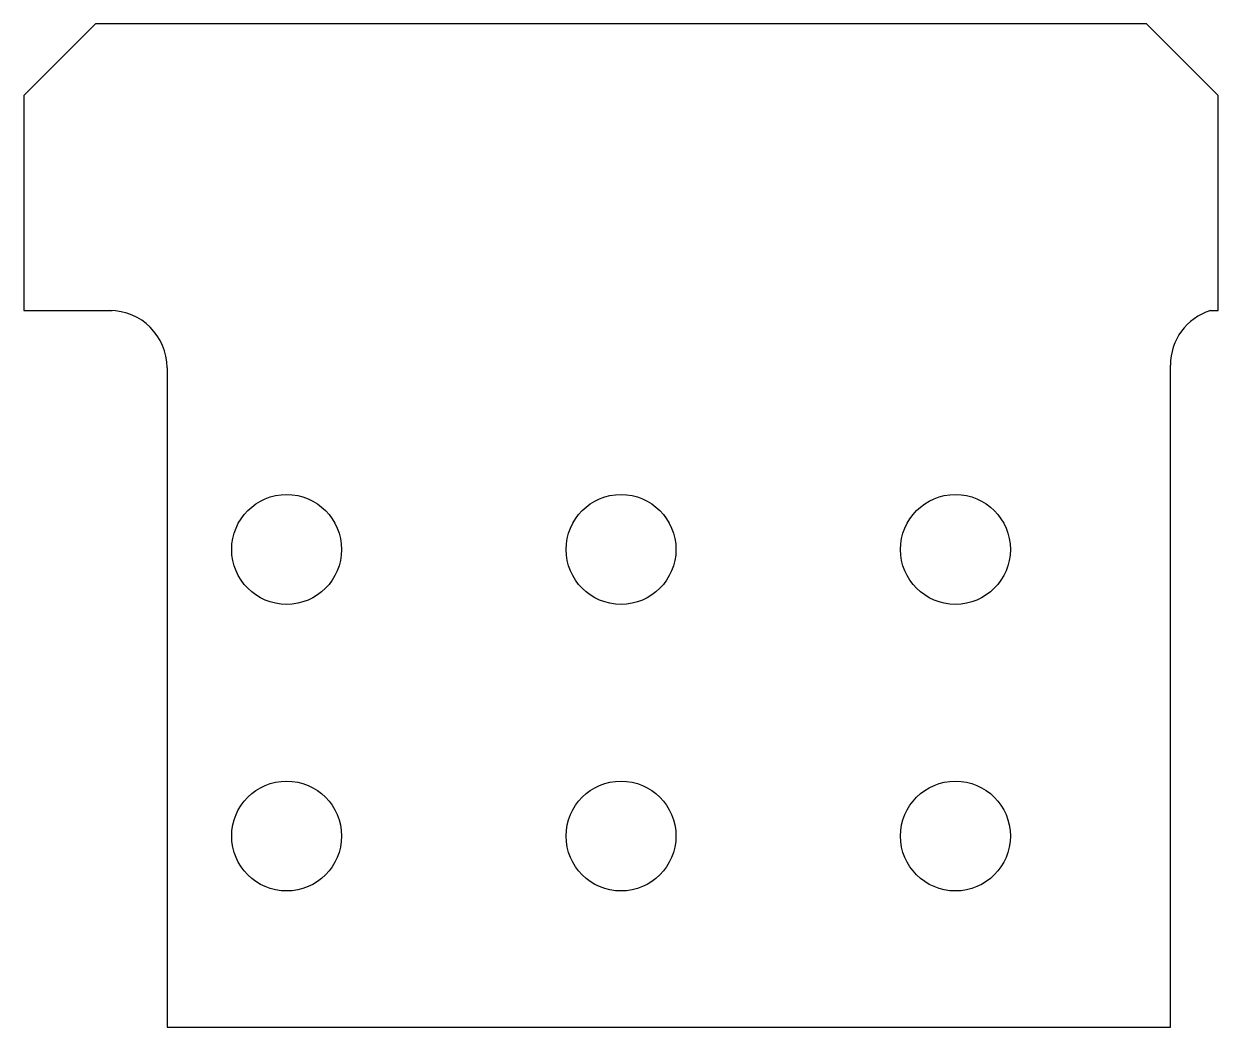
# Model space of a CAD drawing. Header units: millimetres. Extents: x 467 to 717, y 580 to 790.
import ezdxf

# ---------------------------------------------------------------- set-up
doc = ezdxf.new("R2010")
doc.units = ezdxf.units.MM

msp = doc.modelspace()

# ---------------------------------------------------------------- linework, layer by layer
for p, q in [((481.99, 790.03), (466.99, 775.03)), ((701.99, 790.03), (481.99, 790.03)), ((701.99, 790.03), (716.99, 775.03)), ((466.99, 775.03), (466.99, 730.03)), ((716.99, 730.03), (716.99, 775.03)), ((466.99, 730.03), (485.5, 730.03)), ((715.35, 730.03), (716.99, 730.03)), ((496.99, 718.05), (496.99, 580.03)), ((706.99, 580.03), (706.99, 718.6)), ((496.99, 580.03), (706.99, 580.03))]:
    msp.add_line(p, q)
for centre in [(521.99, 680.03), (591.99, 680.03), (661.99, 680.03), (521.99, 620.03), (591.99, 620.03), (661.99, 620.03)]:
    msp.add_circle(centre, 11.5)
for centre, radius, start, end in [((484.93, 717.99), 12.05, 0.2504, 89.8963), ((718.99, 718.6), 12, 107.6186, 180)]:
    msp.add_arc(centre, radius, start, end)

doc.saveas('drawing.dxf')
